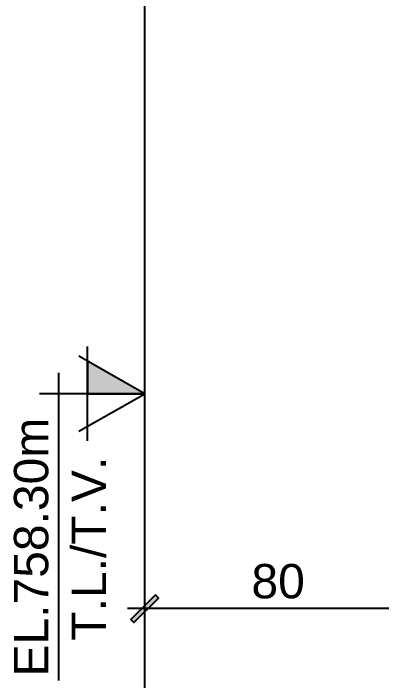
# Model space of a CAD drawing. Extents: x -1789 to 4156, y -3064 to 1391.
# Drawn here: x 1658.7 to 1765.8, y 139.8 to 334.1 of the extents above; entities that cross this region are included whole.
import ezdxf

# ---------------------------------------------------------------- set-up
doc = ezdxf.new("R2010")
doc.units = 0
for name, color, linetype in [('1', 1, 'CONTINUOUS'), ('2', 2, 'CONTINUOUS'), ('3', 3, 'CONTINUOUS')]:
    doc.layers.add(name, color=color, linetype=linetype)
doc.styles.add('TQS_ARIAL', font='arial.ttf')

msp = doc.modelspace()

# ---------------------------------------------------------------- linework, layer by layer
at = {"layer": '1', "linetype": 'Continuous'}
for p, q in [((1696.93695, 163.2886), (1696.93695, 165.73905)), ((1781.93695, 160.73905), (1691.93695, 160.73905))]:
    msp.add_line(p, q, dxfattribs=at)
for points in [[(1696.93695, 223.3088), (1680.27145, 232.77115), (1680.2703, 223.32545), (1696.93695, 223.3088)], [(1700.0311, 164.7171), (1692.88585, 157.5718), (1693.7697, 156.6879), (1700.915, 163.8332), (1700.0311, 164.7171)]]:
    msp.add_lwpolyline(points, dxfattribs=at)
for points in [[(1696.93695, 223.3088), (1680.27145, 232.77115), (1680.2703, 223.32545)], [(1696.93695, 223.3088), (1680.2703, 223.32545), (1696.93695, 223.3088)], [(1700.0311, 164.7171), (1692.88585, 157.5718), (1693.7697, 156.6879)], [(1700.0311, 164.7171), (1693.7697, 156.6879), (1700.915, 163.8332)], [(1700.0311, 164.7171), (1700.915, 163.8332), (1700.0311, 164.7171)]]:
    msp.add_solid(points, dxfattribs=at)
at = {"layer": '2', "linetype": 'Continuous'}
for p, q in [((1680.26865, 209.5785), (1680.272, 237.07245)), ((1696.93695, 223.3088), (1677.72335, 234.21795)), ((1671.92675, 139.8214), (1671.9377, 229.3896)), ((1696.93695, 223.3088), (1666.2782, 223.31255)), ((1677.72065, 212.40435), (1696.93695, 223.3088)), ((1696.93695, 158.2886), (1696.93695, 158.2886))]:
    msp.add_line(p, q, dxfattribs=at)
at = {"layer": '3', "linetype": 'Continuous'}
msp.add_line((1696.93695, -248.7196), (1696.93695, 392.2804), dxfattribs=at)

# ---------------------------------------------------------------- texts
at = {"layer": '2', "linetype": 'Continuous', "style": 'TQS_ARIAL'}
for s, p in [('EL.758.30m', (1668.8671, 140.9897)), ('T.L./T.V.', (1685.64735, 151.40255))]:
    msp.add_text(s, height=10, rotation=89.993, dxfattribs=at).set_placement(p)
msp.add_text('80', height=10, dxfattribs=at).set_placement((1727.93695, 163.73905))

doc.saveas('drawing.dxf')
